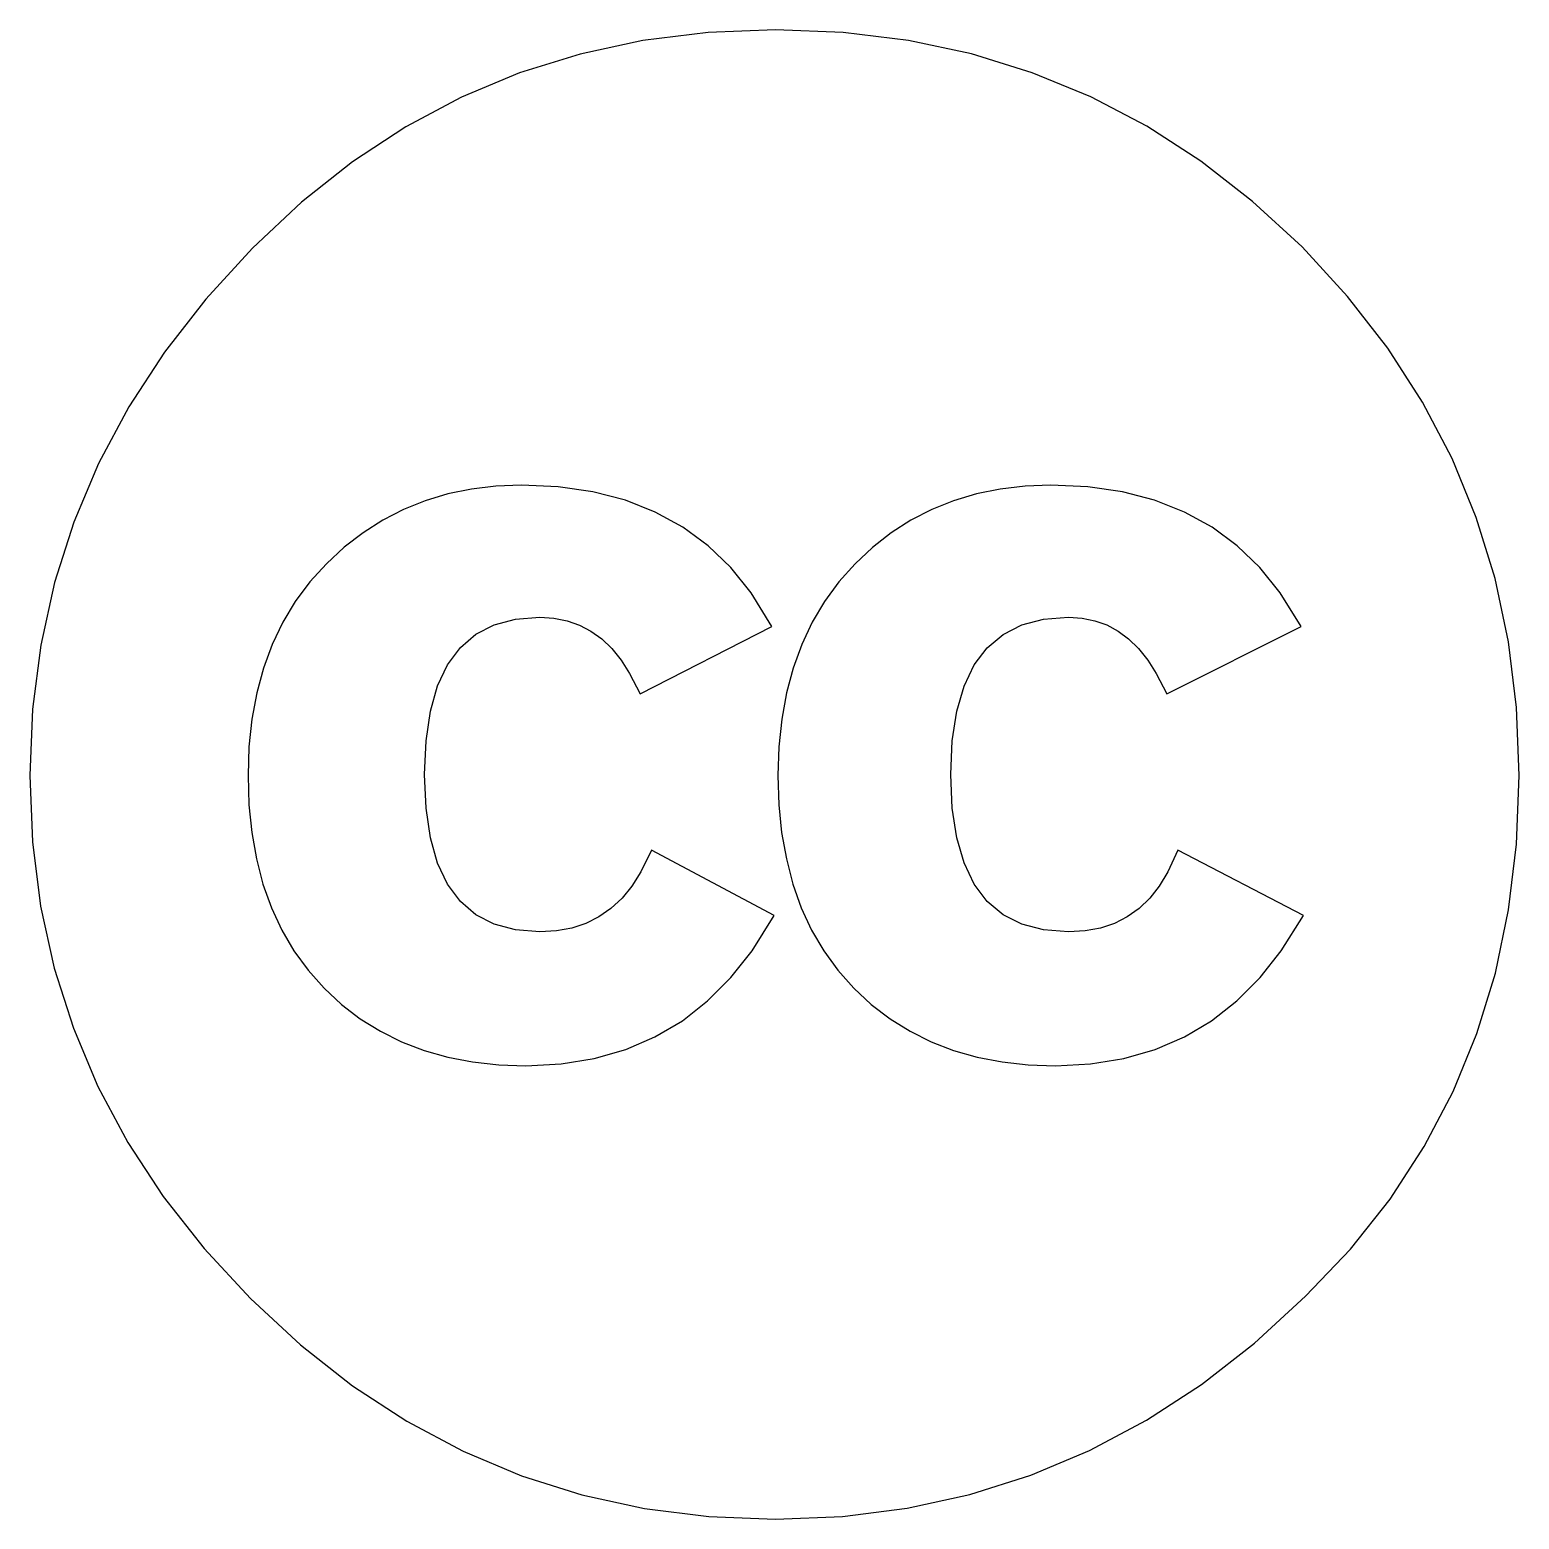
# Model space of a CAD drawing. Extents: x -65 to 65, y -65 to 65.
import ezdxf

# ---------------------------------------------------------------- set-up
doc = ezdxf.new("R2010")
doc.units = 0
doc.layers.get('0').update_dxf_attribs({"linetype": 'CONTINUOUS'})

msp = doc.modelspace()

# ---------------------------------------------------------------- linework, layer by layer
for p, q in [((-11.41, 63.62), (-16.86, 62.45)), ((-5.76, 64.32), (-11.41, 63.62)), ((0.1, 64.55), (-5.76, 64.32)), ((5.96, 64.32), (0.1, 64.55)), ((11.63, 63.62), (5.96, 64.32)), ((17.09, 62.46), (11.63, 63.62)), ((-16.86, 62.45), (-22.1, 60.81)), ((22.35, 60.83), (17.09, 62.46)), ((-22.1, 60.81), (-27.13, 58.71)), ((27.42, 58.74), (22.35, 60.83)), ((-27.13, 58.71), (-31.96, 56.15)), ((32.29, 56.19), (27.42, 58.74)), ((-31.96, 56.15), (-36.59, 53.11)), ((36.97, 53.17), (32.29, 56.19)), ((-36.59, 53.11), (-41.01, 49.61)), ((41.45, 49.68), (36.97, 53.17)), ((-41.01, 49.61), (-45.24, 45.63)), ((45.73, 45.73), (41.45, 49.68)), ((-45.24, 45.63), (-49.3, 41.21)), ((49.68, 41.44), (45.73, 45.73)), ((53.17, 36.95), (49.68, 41.44)), ((-49.3, 41.21), (-52.88, 36.62)), ((-52.88, 36.62), (-55.98, 31.87)), ((56.19, 32.27), (53.17, 36.95)), ((-55.98, 31.87), (-58.6, 26.96)), ((58.75, 27.38), (56.19, 32.27)), ((60.84, 22.29), (58.75, 27.38)), ((-58.6, 26.96), (-60.75, 21.88)), ((-26.27, 24.74), (-28.31, 24.32)), ((-24.15, 24.99), (-26.27, 24.74)), ((-21.94, 25.08), (-24.15, 24.99)), ((-18.74, 24.93), (-21.94, 25.08)), ((-15.74, 24.5), (-18.74, 24.93)), ((19.57, 24.74), (17.5, 24.32)), ((21.72, 24.99), (19.57, 24.74)), ((23.96, 25.08), (21.72, 24.99)), ((27.16, 24.93), (23.96, 25.08)), ((30.16, 24.5), (27.16, 24.93)), ((-30.28, 23.73), (-32.16, 22.98)), ((-28.31, 24.32), (-30.28, 23.73)), ((-12.93, 23.77), (-15.74, 24.5)), ((-10.34, 22.75), (-12.93, 23.77)), ((15.52, 23.73), (13.63, 22.98)), ((17.5, 24.32), (15.52, 23.73)), ((32.95, 23.77), (30.16, 24.5)), ((35.55, 22.75), (32.95, 23.77)), ((-33.96, 22.05), (-35.67, 20.96)), ((-32.16, 22.98), (-33.96, 22.05)), ((-7.94, 21.43), (-10.34, 22.75)), ((11.83, 22.05), (10.12, 20.96)), ((13.63, 22.98), (11.83, 22.05)), ((37.93, 21.43), (35.55, 22.75)), ((62.47, 17), (60.84, 22.29)), ((-60.75, 21.88), (-62.41, 16.63)), ((-35.67, 20.96), (-37.31, 19.7)), ((-5.76, 19.82), (-7.94, 21.43)), ((10.12, 20.96), (8.5, 19.69)), ((40.11, 19.82), (37.93, 21.43)), ((-37.31, 19.7), (-38.85, 18.27)), ((-3.79, 17.93), (-5.76, 19.82)), ((8.5, 19.69), (6.98, 18.26)), ((42.08, 17.93), (40.11, 19.82)), ((-38.85, 18.27), (-40.28, 16.69)), ((6.98, 18.26), (5.57, 16.69)), ((-2.03, 15.74), (-3.79, 17.93)), ((43.83, 15.74), (42.08, 17.93)), ((63.63, 11.5), (62.47, 17)), ((-62.41, 16.63), (-63.61, 11.22)), ((-40.28, 16.69), (-41.54, 15)), ((-0.22, 12.83), (-2.03, 15.74)), ((5.57, 16.69), (4.34, 15)), ((45.65, 12.82), (43.83, 15.74)), ((-41.54, 15), (-42.63, 13.19)), ((4.34, 15), (3.26, 13.19)), ((-42.63, 13.19), (-43.55, 11.27)), ((-25.9, 12.15), (-24.31, 12.97)), ((-24.31, 12.97), (-22.46, 13.46)), ((-22.46, 13.46), (-20.34, 13.63)), ((-20.34, 13.63), (-19.12, 13.56)), ((-19.12, 13.56), (-17.98, 13.33)), ((-17.98, 13.33), (-16.91, 12.95)), ((-16.91, 12.95), (-15.91, 12.43)), ((3.26, 13.19), (2.36, 11.26)), ((19.82, 12.14), (21.44, 12.97)), ((21.44, 12.97), (23.33, 13.46)), ((23.33, 13.46), (25.49, 13.63)), ((25.49, 13.63), (26.67, 13.56)), ((26.67, 13.56), (27.78, 13.33)), ((27.78, 13.33), (28.81, 12.96)), ((28.81, 12.96), (29.79, 12.43)), ((-27.23, 11), (-25.9, 12.15)), ((-15.91, 12.43), (-14.98, 11.75)), ((-14.98, 11.75), (-14.11, 10.91)), ((-11.65, 6.98), (-0.22, 12.83)), ((18.45, 10.99), (19.82, 12.14)), ((29.79, 12.43), (30.7, 11.75)), ((30.7, 11.75), (31.56, 10.91)), ((34, 6.98), (45.65, 12.82)), ((-63.61, 11.22), (-64.32, 5.65)), ((-43.55, 11.27), (-44.31, 9.22)), ((-28.34, 9.51), (-27.23, 11)), ((-14.11, 10.91), (-13.3, 9.92)), ((2.36, 11.26), (1.62, 9.22)), ((17.32, 9.51), (18.45, 10.99)), ((31.56, 10.91), (32.36, 9.92)), ((64.33, 5.8), (63.63, 11.5)), ((-44.31, 9.22), (-44.89, 7.07)), ((-29.21, 7.68), (-28.34, 9.51)), ((-13.3, 9.92), (-12.56, 8.76)), ((1.62, 9.22), (1.04, 7.07)), ((16.44, 7.67), (17.32, 9.51)), ((32.36, 9.92), (33.09, 8.76)), ((-12.56, 8.76), (-11.65, 6.98)), ((33.09, 8.76), (34, 6.98)), ((-44.89, 7.07), (-45.31, 4.8)), ((-29.83, 5.48), (-29.21, 7.68)), ((1.04, 7.07), (0.63, 4.8)), ((15.8, 5.48), (16.44, 7.67)), ((-64.32, 5.65), (-64.56, -0.1)), ((-30.21, 2.92), (-29.83, 5.48)), ((15.41, 2.92), (15.8, 5.48)), ((64.56, -0.1), (64.33, 5.8)), ((-45.31, 4.8), (-45.56, 2.41)), ((0.63, 4.8), (0.38, 2.41)), ((-30.34, 0), (-30.21, 2.92)), ((15.28, 0), (15.41, 2.92)), ((-45.56, 2.41), (-45.64, -0.08)), ((0.38, 2.41), (0.3, -0.08)), ((-30.21, -2.92), (-30.34, 0)), ((15.41, -2.92), (15.28, 0)), ((-64.56, -0.1), (-64.32, -5.84)), ((-45.64, -0.08), (-45.56, -2.62)), ((0.3, -0.08), (0.38, -2.62)), ((64.33, -6.04), (64.56, -0.1)), ((-45.56, -2.62), (-45.32, -5.03)), ((-29.83, -5.48), (-30.21, -2.92)), ((0.38, -2.62), (0.62, -5.03)), ((15.8, -5.48), (15.41, -2.92)), ((-45.32, -5.03), (-44.91, -7.32)), ((0.62, -5.03), (1.03, -7.32)), ((-64.32, -5.84), (-63.62, -11.4)), ((-29.21, -7.68), (-29.83, -5.48)), ((16.44, -7.67), (15.8, -5.48)), ((63.64, -11.74), (64.33, -6.04)), ((-44.91, -7.32), (-44.35, -9.5)), ((-28.34, -9.51), (-29.21, -7.68)), ((-10.66, -6.56), (-11.58, -8.44)), ((-0.02, -12.22), (-10.66, -6.56)), ((1.03, -7.32), (1.59, -9.5)), ((17.32, -9.51), (16.44, -7.67)), ((34.98, -6.56), (34.1, -8.45)), ((45.85, -12.22), (34.98, -6.56)), ((-11.58, -8.44), (-12.36, -9.67)), ((34.1, -8.45), (33.36, -9.68)), ((-44.35, -9.5), (-43.62, -11.55)), ((-27.23, -11), (-28.34, -9.51)), ((-12.36, -9.67), (-13.22, -10.73)), ((1.59, -9.5), (2.32, -11.55)), ((18.45, -11), (17.32, -9.51)), ((33.36, -9.68), (32.53, -10.73)), ((-63.62, -11.4), (-62.44, -16.79)), ((-43.62, -11.55), (-42.72, -13.48)), ((-25.9, -12.15), (-27.23, -11)), ((-14.18, -11.62), (-15.22, -12.34)), ((-13.22, -10.73), (-14.18, -11.62)), ((2.32, -11.55), (3.22, -13.48)), ((19.82, -12.15), (18.45, -11)), ((32.53, -10.73), (31.6, -11.62)), ((-24.31, -12.97), (-25.9, -12.15)), ((-16.35, -12.91), (-17.58, -13.31)), ((-15.22, -12.34), (-16.35, -12.91)), ((-1.95, -15.28), (-0.02, -12.22)), ((21.44, -12.97), (19.82, -12.15)), ((29.47, -12.91), (28.25, -13.31)), ((30.58, -12.34), (29.47, -12.91)), ((31.6, -11.62), (30.58, -12.34)), ((43.92, -15.28), (45.85, -12.22)), ((62.5, -17.21), (63.64, -11.74)), ((-42.72, -13.48), (-41.66, -15.29)), ((-22.46, -13.47), (-24.31, -12.97)), ((-20.34, -13.63), (-22.46, -13.47)), ((-18.91, -13.55), (-20.34, -13.63)), ((-17.58, -13.31), (-18.91, -13.55)), ((3.22, -13.48), (4.27, -15.29)), ((23.33, -13.47), (21.44, -12.97)), ((25.5, -13.63), (23.33, -13.47)), ((26.92, -13.55), (25.5, -13.63)), ((28.25, -13.31), (26.92, -13.55)), ((-41.66, -15.29), (-40.44, -16.97)), ((-3.78, -17.61), (-1.95, -15.28)), ((4.27, -15.29), (5.49, -16.97)), ((42.09, -17.61), (43.92, -15.28)), ((-62.44, -16.79), (-60.78, -22)), ((-40.44, -16.97), (-39.05, -18.53)), ((-5.8, -19.63), (-3.78, -17.61)), ((5.49, -16.97), (6.87, -18.53)), ((40.08, -19.63), (42.09, -17.61)), ((60.9, -22.45), (62.5, -17.21)), ((-39.05, -18.53), (-37.54, -19.94)), ((6.87, -18.53), (8.39, -19.94)), ((-37.54, -19.94), (-35.91, -21.18)), ((-7.99, -21.35), (-5.8, -19.63)), ((8.39, -19.94), (10.02, -21.18)), ((37.89, -21.34), (40.08, -19.63)), ((-35.91, -21.18), (-34.17, -22.26)), ((-10.36, -22.75), (-7.99, -21.35)), ((10.02, -21.18), (11.75, -22.26)), ((35.53, -22.75), (37.89, -21.34)), ((-60.78, -22), (-58.66, -27.03)), ((-34.17, -22.26), (-32.33, -23.17)), ((-32.33, -23.17), (-30.38, -23.92)), ((-12.9, -23.84), (-10.36, -22.75)), ((11.75, -22.26), (13.59, -23.17)), ((13.59, -23.17), (15.53, -23.92)), ((32.99, -23.84), (35.53, -22.75)), ((58.84, -27.47), (60.9, -22.45)), ((-30.38, -23.92), (-28.33, -24.5)), ((-28.33, -24.5), (-26.17, -24.91)), ((-15.62, -24.62), (-12.9, -23.84)), ((15.53, -23.92), (17.58, -24.5)), ((17.58, -24.5), (19.74, -24.91)), ((30.28, -24.62), (32.99, -23.84)), ((-26.17, -24.91), (-23.91, -25.16)), ((-23.91, -25.16), (-21.55, -25.24)), ((-21.55, -25.24), (-18.5, -25.08)), ((-18.5, -25.08), (-15.62, -24.62)), ((19.74, -24.91), (21.99, -25.16)), ((21.99, -25.16), (24.36, -25.24)), ((24.36, -25.24), (27.4, -25.08)), ((27.4, -25.08), (30.28, -24.62)), ((-58.66, -27.03), (-56.07, -31.89)), ((56.33, -32.25), (58.84, -27.47)), ((-56.07, -31.89), (-53, -36.58)), ((53.36, -36.8), (56.33, -32.25)), ((-53, -36.58), (-49.45, -41.09)), ((49.93, -41.13), (53.36, -36.8)), ((-49.45, -41.09), (-45.44, -45.43)), ((46.03, -45.23), (49.93, -41.13)), ((-45.44, -45.43), (-41.09, -49.45)), ((41.61, -49.29), (46.03, -45.23)), ((-41.09, -49.45), (-36.57, -52.99)), ((37.01, -52.87), (41.61, -49.29)), ((32.25, -55.97), (37.01, -52.87)), ((-36.57, -52.99), (-31.87, -56.06)), ((-31.87, -56.06), (-26.99, -58.65)), ((27.32, -58.59), (32.25, -55.97)), ((-26.99, -58.65), (-21.94, -60.78)), ((22.21, -60.74), (27.32, -58.59)), ((-21.94, -60.78), (-16.7, -62.43)), ((16.94, -62.41), (22.21, -60.74)), ((-16.7, -62.43), (-11.28, -63.61)), ((11.5, -63.6), (16.94, -62.41)), ((-11.28, -63.61), (-5.68, -64.32)), ((-5.68, -64.32), (0.1, -64.55)), ((0.1, -64.55), (5.89, -64.31)), ((5.89, -64.31), (11.5, -63.6))]:
    msp.add_line(p, q)

doc.saveas('drawing.dxf')
